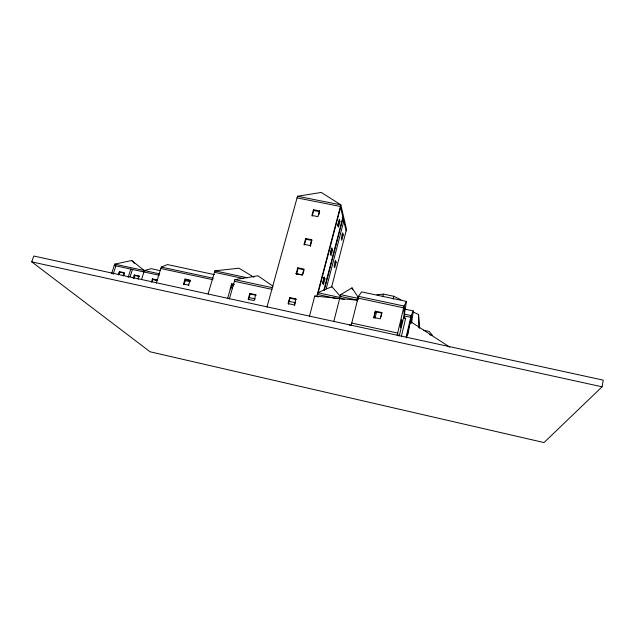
<?xml version="1.0" encoding="UTF-8"?>
<svg xmlns="http://www.w3.org/2000/svg" width="635" height="635" viewBox="0 0 635 635"><rect width="100%" height="100%" fill="white"/><g stroke="black" fill="none" stroke-linecap="round" stroke-linejoin="round"><path stroke-width="0.95" d="M393.255 299.069L393.644 296.243L383.627 294.14L376.952 294.719M349.329 324.993L351.211 325.207L358.442 296.339L361.648 291.917L406.456 301.411L403.781 318L405.63 318.397L401.463 336.113M413.345 310.944L411.536 323.247L411.162 315.571L413.345 310.944L404.852 309.134M602.075 386.81L603.25 380.135L33.782 256.032L31.75 261.874L150.138 351.798L544.02 442.563L602.075 386.81L31.75 261.874M406.527 337.955L410.377 321.485L449.778 347.139M407.9 333.454L407.495 335.185L410.377 321.485M408.305 331.732L408.71 330.002M406.13 337.09L411.162 315.571L404.678 314.182L404.074 306.046L406.456 301.411M397.169 335.224L404.074 306.046L358.442 296.339M399.296 335.851L403.709 317.151L405.63 318.397M381.802 312.563L380.278 318.834L373.801 317.436L375.333 311.174L381.802 312.563L381.032 316.738M375.333 311.174L373.92 318.024L373.801 317.436M375.015 318.222L376.611 311.674M333.851 321.27L340.654 294.648L352.012 287.869L358.442 297.728M326.207 288.766L343.821 221.083M336.121 262.295L334.685 267.827L334.113 265.954L335.558 260.382L336.121 262.295L334.804 262.017M343.225 234.887L341.813 240.332L341.297 238.292L342.717 232.815L343.225 234.887L341.924 234.617M331.589 287.084L346.519 229.402L340.828 204.835L321.27 192.437L297.513 196.271L266.97 307.046M322.604 283.631L323.913 278.622L323.469 277.36M330.224 254.5L331.478 249.714L331.065 248.333M337.685 225.989L338.915 221.282L339.931 221.48L338.455 227.132L337.891 224.925L339.384 219.242L339.931 221.48M324.945 278.844L323.421 284.686L322.747 282.829L324.287 276.947L324.945 278.844L323.913 278.622M332.502 249.92L331.002 255.667L330.383 253.635L331.899 247.848L332.502 249.92L331.478 249.714M323.786 290.528L342.908 217.186M324.255 290.187L343.09 217.948M309.42 316.373L314.762 296.061L357.465 300.236L357.632 300.911M316.786 296.497L340.828 204.835L297.513 196.271M340.59 207.28L318.024 293.338L317.778 292.711L331.907 286.663L340.987 297.069M295.878 298.91L294.259 304.943L288.099 303.609L289.727 297.585L295.878 298.91L296.18 299.522L290.044 298.204L289.727 297.585M311.745 239.744L310.444 246.301L310.182 245.57L311.745 239.744L305.681 238.506L304.109 244.324L304.387 245.054L305.951 239.244L305.681 238.506M319.476 210.907L317.937 216.638L311.912 215.432L313.452 209.709L319.476 210.907L318.945 214.566M294.569 305.538L295.489 302.101M303.022 273.979L303.927 270.597M297.775 267.795L296.172 273.709L302.292 275.003L303.879 269.073L297.775 267.795L298.061 268.47L296.474 274.376M288.417 304.213L290.044 298.204M312.166 216.217L313.706 210.51L313.452 209.709M255.73 294.711L254.087 300.577L248.134 299.283L249.785 293.426L255.73 294.711L256.119 295.315L250.182 294.037L249.785 293.426M248.539 299.879L250.182 294.037M229.33 299.022L234.894 279.638L257.889 275.788L273.169 286.322M230.164 289.028L231.656 283.837L234.291 284.401M227.64 298.307L230.648 287.845L232.593 288.036M231.053 287.845L232.045 284.393L231.656 283.837M208.129 293.87L214.884 270.851L238.943 268.184L253.952 277.241M185.031 279.067L185.507 279.614L183.991 284.647L183.515 284.099L185.031 279.067L190.119 280.162L188.603 285.202M152.162 281.884L152.916 279.463L152.4 278.932L151.392 282.17M156.266 283.226L161.266 267.081L167.45 264.573L214.638 274.685M141.597 279.416L144.375 270.566L151.209 268.692L159.941 270.581M138.073 279.265L139.089 276.042L134.255 274.987L133.239 278.209M128.119 277.535L130.802 269.097M130.143 276.733L132.453 269.454M133.787 278.741L134.803 275.526L134.255 274.987M123.174 276.011L124.198 272.804L119.396 271.756L118.364 274.963M123.714 275.479L124.23 273.875M118.912 274.431L119.396 271.756M111.609 273.669L114.689 264.144L131.675 260.509L144.375 270.566M113.173 274.28L115.887 265.867M382.5 296.799L383.627 294.14M297.069 197.89L340.4 206.47L346.123 230.926M313.706 210.51L319.715 211.709M305.951 239.244L311.999 240.482M304.109 244.324L310.182 245.57M298.061 268.47L304.157 269.756M295.767 273.59L302.419 274.995M340.654 294.648L358.021 298.347M340.209 296.394L357.576 300.101M317.778 292.711L339.725 297.402M214.884 270.851L247.459 277.805M339.669 298.498L344.392 299.506M214.455 272.312L243.205 278.463M317.325 294.434L337.375 298.72M314.762 296.061L318.548 296.87M234.894 279.638L272.526 287.711M234.426 281.297L272.066 289.377M375.452 311.777L381.905 313.166M161.266 267.081L213.241 278.249M160.822 268.502L212.82 279.694M232.045 284.393L233.799 284.774M231.172 285.52L233.069 285.933M423.608 330.232L429.173 331.43L432.514 335.391L429.712 334.78M288.306 301.188L295.005 302.641M114.689 264.144L159.655 273.868M185.507 279.614L190.579 280.718M184.444 280.487L190.143 281.726M114.244 265.509L159.226 275.249M248.658 297.458L255.357 298.91M183.515 284.099L188.968 285.186M152.4 278.932L157.266 279.987M119.682 272.034L124.484 273.074M152.424 279.233L157.21 280.273M134.803 275.526L139.629 276.574L139.089 276.042M152.916 279.463L156.964 280.345M351.75 323.056L397.685 333.05L398.002 335.851M413.361 312.023L418.536 314.492L419.267 328.247M393.644 296.243L400.955 299.768M122.452 272.137L123.849 273.463M131.675 260.509L134.398 263.303M352.012 287.869L352.488 289.695M358.362 299.577L357.997 298.109L403.654 307.832L404.273 315.92L410.758 317.309L411.028 322.675M403.709 317.151L403.781 318M419.179 327.858L418.536 314.492M401.804 319.929L400.336 326.152L400.494 327.787L401.955 321.604L401.804 319.929"/></g></svg>
